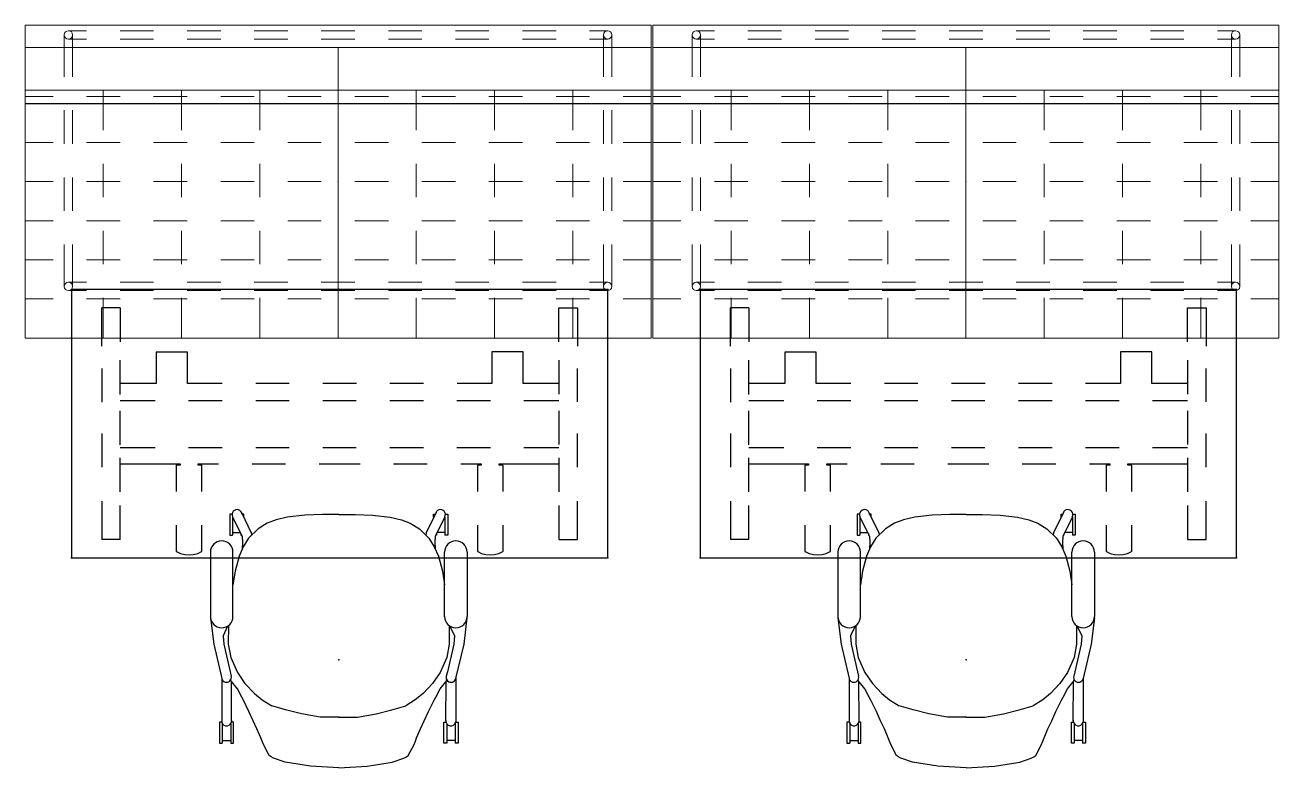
# Model space of a CAD drawing. Header units: inches. Extents: x 0 to 1034, y 3 to 471.
# Drawn here: x 285.3 to 397.5, y 393.6 to 460 of the extents above; entities that cross this region are included whole.
import ezdxf

# ---------------------------------------------------------------- set-up
doc = ezdxf.new("R2010")
doc.units = ezdxf.units.IN
doc.header["$MEASUREMENT"] = 0
doc.layers.add('SEAT', color=5, linetype='Continuous')
doc.layers.add('TABLE', color=6, linetype='Continuous')

# ---------------------------------------------------------------- blocks, each defined once
blk = doc.blocks.new('sst2nq_0p')
at = {"layer": 'SEAT', "linetype": 'Continuous', "lineweight": 0}
for p, q in [((-22.5, 13.5), (-24.12, 13.5)), ((-16.5, 13.5), (-19.5, 13.5)), ((-10.5, 13.5), (-13.5, 13.5)), ((-4.5, 13.5), (-7.5, 13.5)), ((1.5, 13.5), (-1.5, 13.5)), ((7.5, 13.5), (4.5, 13.5)), ((13.5, 13.5), (10.5, 13.5)), ((19.5, 13.5), (16.5, 13.5)), ((24.12, 13.5), (22.5, 13.5)), ((-24.5, 13.12), (-24.5, 9.38)), ((-22.5, 12.75), (-24.12, 12.75)), ((-23.75, 13.12), (-23.75, 9.38)), ((-16.5, 12.75), (-19.5, 12.75)), ((-10.5, 12.75), (-13.5, 12.75)), ((-4.5, 12.75), (-7.5, 12.75)), ((1.5, 12.75), (-1.5, 12.75)), ((7.5, 12.75), (4.5, 12.75)), ((13.5, 12.75), (10.5, 12.75)), ((19.5, 12.75), (16.5, 12.75)), ((24.12, 12.75), (22.5, 12.75)), ((23.75, 9.38), (23.75, 13.12)), ((24.5, 9.38), (24.5, 13.12)), ((0, 12), (0, -14)), ((-21, 8.19), (-21, 4.6)), ((-14, 4.6), (-14, 8.19)), ((-7, 8.19), (-7, 4.6)), ((7, 8.19), (7, 4.6)), ((14, 8.19), (14, 4.6)), ((21, 4.6), (21, 8.19)), ((-28, 7.6), (-25.5, 7.6)), ((-28, 7), (28, 7)), ((28, 6.96), (-28, 6.96)), ((-22.5, 7.6), (-19.5, 7.6)), ((-16.5, 7.6), (-13.5, 7.6)), ((-10.5, 7.6), (-7.5, 7.6)), ((-4.5, 7.6), (-1.5, 7.6)), ((1.5, 7.6), (4.5, 7.6)), ((7.5, 7.6), (10.5, 7.6)), ((13.5, 7.6), (16.5, 7.6)), ((19.5, 7.6), (22.5, 7.6)), ((25.5, 7.6), (28, 7.6)), ((-24.5, 6.38), (-24.5, 3.38)), ((-23.75, 6.38), (-23.75, 3.38)), ((23.75, 3.38), (23.75, 6.38)), ((24.5, 3.38), (24.5, 6.38)), ((-25.5, 3.5), (-28, 3.5)), ((-19.5, 3.5), (-22.5, 3.5)), ((-13.5, 3.5), (-16.5, 3.5)), ((-7.5, 3.5), (-10.5, 3.5)), ((-1.5, 3.5), (-4.5, 3.5)), ((4.5, 3.5), (1.5, 3.5)), ((10.5, 3.5), (7.5, 3.5)), ((16.5, 3.5), (13.5, 3.5)), ((22.5, 3.5), (19.5, 3.5)), ((28, 3.5), (25.5, 3.5)), ((-21, 1.6), (-21, -1.4)), ((-14, -1.4), (-14, 1.6)), ((-7, 1.6), (-7, -1.4)), ((7, 1.6), (7, -1.4)), ((14, 1.6), (14, -1.4)), ((21, -1.4), (21, 1.6)), ((-28, 0), (-25.5, 0)), ((-24.5, 0.38), (-24.5, -2.62)), ((-23.75, 0.38), (-23.75, -2.62)), ((-22.5, 0), (-19.5, 0)), ((-16.5, 0), (-13.5, 0)), ((-10.5, 0), (-7.5, 0)), ((-4.5, 0), (-1.5, 0)), ((1.5, 0), (4.5, 0)), ((7.5, 0), (10.5, 0)), ((13.5, 0), (16.5, 0)), ((19.5, 0), (22.5, 0)), ((23.75, -2.62), (23.75, 0.38)), ((24.5, -2.62), (24.5, 0.38)), ((25.5, 0), (28, 0)), ((-25.5, -3.5), (-28, -3.5)), ((-19.5, -3.5), (-22.5, -3.5)), ((-21, -4.4), (-21, -7.4)), ((-13.5, -3.5), (-16.5, -3.5)), ((-14, -7.4), (-14, -4.4)), ((-7.5, -3.5), (-10.5, -3.5)), ((-7, -4.4), (-7, -7.4)), ((-1.5, -3.5), (-4.5, -3.5)), ((4.5, -3.5), (1.5, -3.5)), ((7, -4.4), (7, -7.4)), ((10.5, -3.5), (7.5, -3.5)), ((16.5, -3.5), (13.5, -3.5)), ((14, -4.4), (14, -7.4)), ((22.5, -3.5), (19.5, -3.5)), ((21, -7.4), (21, -4.4)), ((28, -3.5), (25.5, -3.5)), ((-24.5, -5.62), (-24.5, -9.38)), ((-23.75, -5.62), (-23.75, -9.38)), ((23.75, -9.38), (23.75, -5.62)), ((24.5, -9.38), (24.5, -5.62)), ((-28, -7), (-25.5, -7)), ((-22.5, -7), (-19.5, -7)), ((-16.5, -7), (-13.5, -7)), ((-10.5, -7), (-7.5, -7)), ((-4.5, -7), (-1.5, -7)), ((1.5, -7), (4.5, -7)), ((7.5, -7), (10.5, -7)), ((13.5, -7), (16.5, -7)), ((19.5, -7), (22.5, -7)), ((25.5, -7), (28, -7)), ((-24.12, -9), (-22.5, -9)), ((-24.12, -9.75), (-22.5, -9.75)), ((-19.5, -9), (-16.5, -9)), ((-19.5, -9.75), (-16.5, -9.75)), ((-13.5, -9), (-10.5, -9)), ((-13.5, -9.75), (-10.5, -9.75)), ((-7.5, -9), (-4.5, -9)), ((-7.5, -9.75), (-4.5, -9.75)), ((-1.5, -9), (1.5, -9)), ((-1.5, -9.75), (1.5, -9.75)), ((4.5, -9), (7.5, -9)), ((4.5, -9.75), (7.5, -9.75)), ((10.5, -9), (13.5, -9)), ((10.5, -9.75), (13.5, -9.75)), ((16.5, -9), (19.5, -9)), ((16.5, -9.75), (19.5, -9.75)), ((22.5, -9), (24.12, -9)), ((22.5, -9.75), (24.12, -9.75)), ((-25.5, -10.5), (-28, -10.5)), ((-19.5, -10.5), (-22.5, -10.5)), ((-21, -10.4), (-21, -14)), ((-13.5, -10.5), (-16.5, -10.5)), ((-14, -14), (-14, -10.4)), ((-7.5, -10.5), (-10.5, -10.5)), ((-7, -10.4), (-7, -14)), ((-1.5, -10.5), (-4.5, -10.5)), ((4.5, -10.5), (1.5, -10.5)), ((7, -10.4), (7, -14)), ((10.5, -10.5), (7.5, -10.5)), ((16.5, -10.5), (13.5, -10.5)), ((14, -10.4), (14, -14)), ((22.5, -10.5), (19.5, -10.5)), ((21, -14), (21, -10.4)), ((28, -10.5), (25.5, -10.5))]:
    blk.add_line(p, q, dxfattribs=at)
for points in [[(-28, 14), (28, 14), (28, -14), (-28, -14)], [(-28, 12), (28, 12), (28, 12), (-28, 12)], [(28, 8.19), (-28, 8.19), (-28, 8.19), (28, 8.19)]]:
    blk.add_lwpolyline(points, close=True, dxfattribs=at)
at = {"layer": 'SEAT', "lineweight": 0}
for centre in [(-24.12, 13.12), (24.12, 13.12), (-24.12, -9.38), (24.12, -9.38)]:
    blk.add_circle(centre, 0.375, dxfattribs=at)
for centre, start, end in [((-24.12, 13.12), 90, 180), ((24.12, 13.12), 0, 90), ((-24.12, -9.38), 180, 270), ((24.12, -9.38), 270, 0)]:
    blk.add_arc(centre, 0.375, start, end, dxfattribs=at)
at = {"layer": 'SEAT', "linetype": 'Continuous', "lineweight": 0}
blk.add_point((0, 0), dxfattribs=at)
blk = doc.blocks.new('udt5as_2448lt_0p')
at = {"layer": 'TABLE'}
for p, q in [((4.37, -1.63), (2.72, -1.63)), ((2.72, -5.06), (2.72, -1.63)), ((4.37, -1.63), (4.37, -4.68)), ((43.62, -1.65), (45.28, -1.65)), ((43.62, -4.69), (43.62, -1.65)), ((45.28, -1.65), (45.28, -5.07)), ((10.38, -5.6), (7.6, -5.6)), ((7.6, -5.6), (7.6, -8.41)), ((10.38, -8.41), (10.38, -5.6)), ((40.42, -5.59), (37.62, -5.59)), ((37.62, -5.59), (37.62, -8.41)), ((40.42, -8.41), (40.42, -5.59)), ((4.37, -9.38), (4.37, -6.33)), ((43.62, -6.32), (43.62, -9.36)), ((2.72, -7.07), (2.72, -10.07)), ((45.28, -10.06), (45.28, -7.06)), ((7.6, -8.41), (4.38, -8.41)), ((13.5, -8.41), (10.38, -8.41)), ((19.5, -8.41), (16.5, -8.41)), ((25.5, -8.41), (22.5, -8.41)), ((31.5, -8.41), (28.5, -8.41)), ((37.62, -8.41), (34.5, -8.41)), ((43.6, -8.41), (40.42, -8.41)), ((7.49, -9.97), (4.37, -9.97, 0)), ((13.49, -9.97), (10.49, -9.97)), ((19.49, -9.97), (16.49, -9.97)), ((25.49, -9.97), (22.49, -9.97)), ((31.49, -9.97), (28.49, -9.97)), ((37.49, -9.97), (34.49, -9.97)), ((43.6, -9.97), (40.49, -9.97)), ((4.37, -13.9), (4.37, -10.85)), ((43.62, -10.84), (43.62, -13.88)), ((2.72, -12.89), (2.72, -15.89)), ((45.28, -15.88), (45.28, -12.88)), ((7.49, -14.15), (4.37, -14.15, 0)), ((13.49, -14.15), (10.49, -14.15)), ((19.49, -14.15), (16.49, -14.15)), ((25.49, -14.15), (22.49, -14.15)), ((31.49, -14.15), (28.49, -14.15)), ((37.49, -14.15), (34.49, -14.15)), ((43.62, -14.15), (40.49, -14.15)), ((4.37, -18.11), (4.37, -15.06)), ((4.37, -15.6), (9.72, -15.6)), ((9.72, -15.6), (9.72, -15.72)), ((11.34, -15.72), (11.34, -15.59)), ((11.34, -15.59), (13.17, -15.59)), ((16.17, -15.59), (19.17, -15.59)), ((22.17, -15.59), (24, -15.59)), ((24, -15.59), (25.83, -15.59)), ((28.83, -15.59), (31.83, -15.59)), ((34.83, -15.59), (36.66, -15.59)), ((36.66, -15.59), (36.66, -15.72)), ((38.28, -15.72), (38.28, -15.59)), ((38.28, -15.59), (43.62, -15.59)), ((43.62, -15.05), (43.62, -18.09)), ((9.39, -15.73), (9.38, -15.75)), ((9.38, -15.75), (9.38, -18.07)), ((9.41, -15.72), (9.39, -15.73)), ((9.72, -15.72), (9.41, -15.72)), ((11.62, -15.72), (11.34, -15.72)), ((11.65, -15.72), (11.62, -15.72)), ((11.67, -15.73), (11.65, -15.72)), ((11.68, -15.75), (11.67, -15.73)), ((11.68, -18.07), (11.68, -15.75)), ((36.33, -15.73), (36.32, -15.75)), ((36.32, -15.75), (36.32, -18.07)), ((36.35, -15.72), (36.33, -15.73)), ((36.66, -15.72), (36.35, -15.72)), ((38.59, -15.72), (38.28, -15.72)), ((38.61, -15.73), (38.59, -15.72)), ((38.62, -15.75), (38.61, -15.73)), ((38.62, -18.07), (38.62, -15.75)), ((2.72, -18.94), (2.72, -22.37)), ((45.28, -22.35), (45.28, -18.93)), ((4.37, -22.37), (4.37, -19.32)), ((43.62, -19.31), (43.62, -22.35)), ((9.38, -21.07), (9.38, -23.4)), ((11.68, -23.4), (11.68, -21.07)), ((36.32, -21.07), (36.32, -23.4)), ((38.62, -23.4), (38.62, -21.07)), ((4.37, -22.37), (2.72, -22.37)), ((43.62, -22.35), (45.28, -22.35)), ((9.38, -23.4), (9.39, -23.43)), ((9.39, -23.43), (9.41, -23.45)), ((9.41, -23.45), (9.76, -23.61)), ((11.3, -23.61), (11.65, -23.45)), ((11.65, -23.45), (11.67, -23.43)), ((11.67, -23.43), (11.68, -23.4)), ((36.32, -23.4), (36.33, -23.43)), ((36.33, -23.43), (36.35, -23.45)), ((36.35, -23.45), (36.7, -23.61)), ((38.24, -23.61), (38.59, -23.45)), ((38.59, -23.45), (38.61, -23.43)), ((38.61, -23.43), (38.62, -23.4)), ((9.76, -23.61), (10.14, -23.71)), ((10.14, -23.71), (10.53, -23.74)), ((10.53, -23.74), (10.92, -23.71)), ((10.92, -23.71), (11.3, -23.61)), ((36.7, -23.61), (37.08, -23.71)), ((37.08, -23.71), (37.47, -23.74)), ((37.47, -23.74), (37.86, -23.71)), ((37.86, -23.71), (38.24, -23.61))]:
    blk.add_line(p, q, dxfattribs=at)
blk.add_lwpolyline([(0, 0), (0, -24), (48, -24), (48, 0)], close=True, dxfattribs=at)
for p in [(0, 0), (48, 0), (0, -24), (48, -24)]:
    blk.add_point(p, dxfattribs=at)
blk = doc.blocks.new('1sayl_side_4leg_suspbck_arms_1p')
at = {"layer": 'SEAT'}
for p, q in [((3.74, 11.47), (1.39, 11.18)), ((9.62, 11.48), (3.87, 11.48)), ((-7.47, 10.67), (-7.47, 10.42)), ((-5.59, 10.67), (-7.47, 10.67)), ((-5.7, 10.42), (-7.47, 10.42)), ((-7.22, 10.42), (-7.22, 9.66)), ((-5.59, 10.47), (-5.59, 10.67)), ((-1.63, 10.47), (-5.59, 10.47)), ((1.39, 11.18), (-1.67, 10.46)), ((1.41, 10.29), (-1.07, 9.72)), ((2.15, 10.35), (1.41, 10.29)), ((3.02, 9.94), (2.15, 10.35)), ((-5.73, 9.66), (-7.47, 9.66)), ((-7.47, 9.66), (-7.47, 9.41)), ((-7.47, 9.41), (-5.59, 9.41)), ((-5.59, 9.41), (-5.59, 9.6)), ((-5.49, 9.58), (-1.92, 9.6)), ((-3.34, 8.68), (-2.59, 9.06)), ((-2.59, 9.06), (-1.82, 9.69)), ((-1.15, 9.06), (-2.13, 8.39)), ((-1.07, 9.72), (-1.48, 9.62)), ((0.21, 9.66), (-1.15, 9.06)), ((1.41, 9.88), (0.21, 9.66)), ((3.06, 9.87), (1.41, 9.88)), ((3.87, 9.46), (9.62, 9.46)), ((7.93, 9.28), (6.71, 9.46)), ((9.26, 8.92), (7.93, 9.28)), ((12.79, 9.5), (11.04, 8.64)), ((11.14, 9.75), (11.14, 9.5)), ((13.01, 9.75), (11.14, 9.75)), ((12.78, 9.5), (11.14, 9.5)), ((11.38, 9.5), (11.38, 8.81)), ((13.01, 9.55), (13.01, 9.75)), ((-5.46, 7.65), (-4.63, 8.03)), ((-4.63, 8.03), (-3.62, 8.53)), ((-3.62, 8.53), (-3.34, 8.68)), ((-2.13, 8.39), (-3.03, 7.55)), ((10.11, 8.55), (9.26, 8.92)), ((10.52, 8.61), (9.9, 8.64)), ((10.87, 8.07), (10.11, 8.55)), ((11.04, 8.64), (10.52, 8.61)), ((11.7, 7.22), (10.87, 8.07)), ((11.26, 8.75), (11.14, 8.75)), ((11.14, 8.75), (11.14, 8.68)), ((13.18, 8.71), (11.34, 7.82)), ((12.74, 8.49), (13.01, 8.49)), ((13.01, 8.49), (13.01, 8.66)), ((-7.63, 6.71), (-7.28, 6.86)), ((-7.28, 6.86), (-6.99, 6.97)), ((-6.99, 6.97), (-6.17, 7.32)), ((-6.17, 7.32), (-5.46, 7.65)), ((-3.58, 6.85), (-4.13, 5.99)), ((-3.03, 7.55), (-3.58, 6.85)), ((11.34, 7.82), (11.15, 7.78)), ((12.21, 6.4), (11.7, 7.22)), ((-9.15, 4.79), (-8.79, 5.83)), ((-8.79, 5.83), (-8.68, 6.05)), ((-8.68, 6.05), (-8.55, 6.22)), ((-8.55, 6.22), (-7.63, 6.71)), ((-4.47, 4.75), (-4.13, 5.99)), ((12.53, 5.6), (12.21, 6.4)), ((-9.51, 2.54), (-9.15, 4.79)), ((-4.85, 3.34), (-4.47, 4.75)), ((12.76, 4.6), (12.53, 5.6)), ((12.92, 3.03), (12.76, 4.6)), ((-9.68, 0), (-9.51, 2.54)), ((-5.14, 1.67), (-4.85, 3.34)), ((12.98, 1.46), (12.92, 3.03)), ((-5.14, -0.03), (-5.14, 1.67)), ((13, 0), (12.98, 1.46)), ((-9.68, 0), (-9.51, -2.54)), ((-5.14, 0.03), (-5.14, -1.67)), ((13, 0), (12.98, -1.46)), ((-5.14, -1.67), (-4.85, -3.34)), ((12.98, -1.46), (12.92, -3.03)), ((-9.51, -2.54), (-9.15, -4.79)), ((-4.85, -3.34), (-4.47, -4.75)), ((12.92, -3.03), (12.76, -4.6)), ((-9.15, -4.79), (-8.79, -5.83)), ((-4.47, -4.75), (-4.13, -5.99)), ((12.53, -5.6), (12.21, -6.4)), ((12.76, -4.6), (12.53, -5.6)), ((-8.79, -5.83), (-8.68, -6.05)), ((-8.68, -6.05), (-8.55, -6.22)), ((-8.55, -6.22), (-7.63, -6.71)), ((-7.63, -6.71), (-7.28, -6.86)), ((-3.58, -6.85), (-4.13, -5.99)), ((12.21, -6.4), (11.7, -7.22)), ((-7.28, -6.86), (-6.99, -6.97)), ((-6.99, -6.97), (-6.17, -7.32)), ((-6.17, -7.32), (-5.46, -7.65)), ((-5.46, -7.65), (-4.63, -8.03)), ((-3.03, -7.55), (-3.58, -6.85)), ((-2.13, -8.39), (-3.03, -7.55)), ((11.7, -7.22), (10.87, -8.07)), ((11.34, -7.82), (11.15, -7.78)), ((13.18, -8.71), (11.34, -7.82)), ((-4.63, -8.03), (-3.62, -8.53)), ((-3.62, -8.53), (-3.34, -8.68)), ((-3.34, -8.68), (-2.59, -9.06)), ((-1.15, -9.06), (-2.13, -8.39)), ((9.26, -8.92), (7.93, -9.28)), ((10.11, -8.55), (9.26, -8.92)), ((10.52, -8.61), (9.9, -8.64)), ((10.87, -8.07), (10.11, -8.55)), ((11.04, -8.64), (10.52, -8.61)), ((12.79, -9.5), (11.04, -8.64)), ((11.14, -8.75), (11.14, -8.68)), ((11.26, -8.75), (11.14, -8.75)), ((11.38, -9.5), (11.38, -8.81)), ((12.74, -8.49), (13.01, -8.49)), ((13.01, -8.49), (13.01, -8.66)), ((-7.47, -9.41), (-5.59, -9.41)), ((-7.47, -9.66), (-7.47, -9.41)), ((-5.73, -9.66), (-7.47, -9.66)), ((-7.22, -10.42), (-7.22, -9.66)), ((-5.59, -9.41), (-5.59, -9.6)), ((-5.49, -9.58), (-1.92, -9.6)), ((-2.59, -9.06), (-1.82, -9.69)), ((-1.07, -9.72), (-1.48, -9.62)), ((0.21, -9.66), (-1.15, -9.06)), ((1.41, -10.29), (-1.07, -9.72)), ((1.41, -9.88), (0.21, -9.66)), ((3.06, -9.87), (1.41, -9.88)), ((3.02, -9.94), (2.15, -10.35)), ((3.87, -9.46), (9.62, -9.46)), ((7.93, -9.28), (6.71, -9.46)), ((12.78, -9.5), (11.14, -9.5)), ((11.14, -9.75), (11.14, -9.5)), ((13.01, -9.75), (11.14, -9.75)), ((13.01, -9.55), (13.01, -9.75)), ((-5.7, -10.42), (-7.47, -10.42)), ((-7.47, -10.67), (-7.47, -10.42)), ((-5.59, -10.67), (-7.47, -10.67)), ((-1.63, -10.47), (-5.59, -10.47)), ((-5.59, -10.47), (-5.59, -10.67)), ((1.39, -11.18), (-1.67, -10.46)), ((3.74, -11.47), (1.39, -11.18)), ((2.15, -10.35), (1.41, -10.29)), ((9.62, -11.48), (3.87, -11.48))]:
    blk.add_line(p, q, dxfattribs=at)
for centre, radius, start, end in [((3.87, 10.47), 1.01, 90, 270), ((9.62, 10.47), 1.01, 270, 90), ((-5.46, 10.03), 0.452, 106.4758, 272.61), ((-1.58, 10.04), 0.434, 103.0627, 283.3843), ((12.99, 9.1), 0.443, 272.861, 117.437), ((12.99, -9.1), 0.443, 242.563, 87.139), ((-5.46, -10.03), 0.452, 87.39, 253.5242), ((-1.58, -10.04), 0.434, 76.6157, 256.9373), ((3.87, -10.47), 1.01, 90, 270), ((9.62, -10.47), 1.01, 270, 90)]:
    blk.add_arc(centre, radius, start, end, dxfattribs=at)
blk.add_point((0, 0), dxfattribs=at)

msp = doc.modelspace()

# ---------------------------------------------------------------- block references
for name, p in [('sst2nq_0p', (313.35, 446)), ('sst2nq_0p', (369.52, 446)), ('udt5as_2448lt_0p', (289.49, 436.35)), ('udt5as_2448lt_0p', (345.73, 436.35))]:
    msp.add_blockref(name, p)
at = {"rotation": 90}
for p in [(313.41, 403.23), (369.54, 403.23)]:
    msp.add_blockref('1sayl_side_4leg_suspbck_arms_1p', p, dxfattribs=at)

doc.saveas('drawing.dxf')
